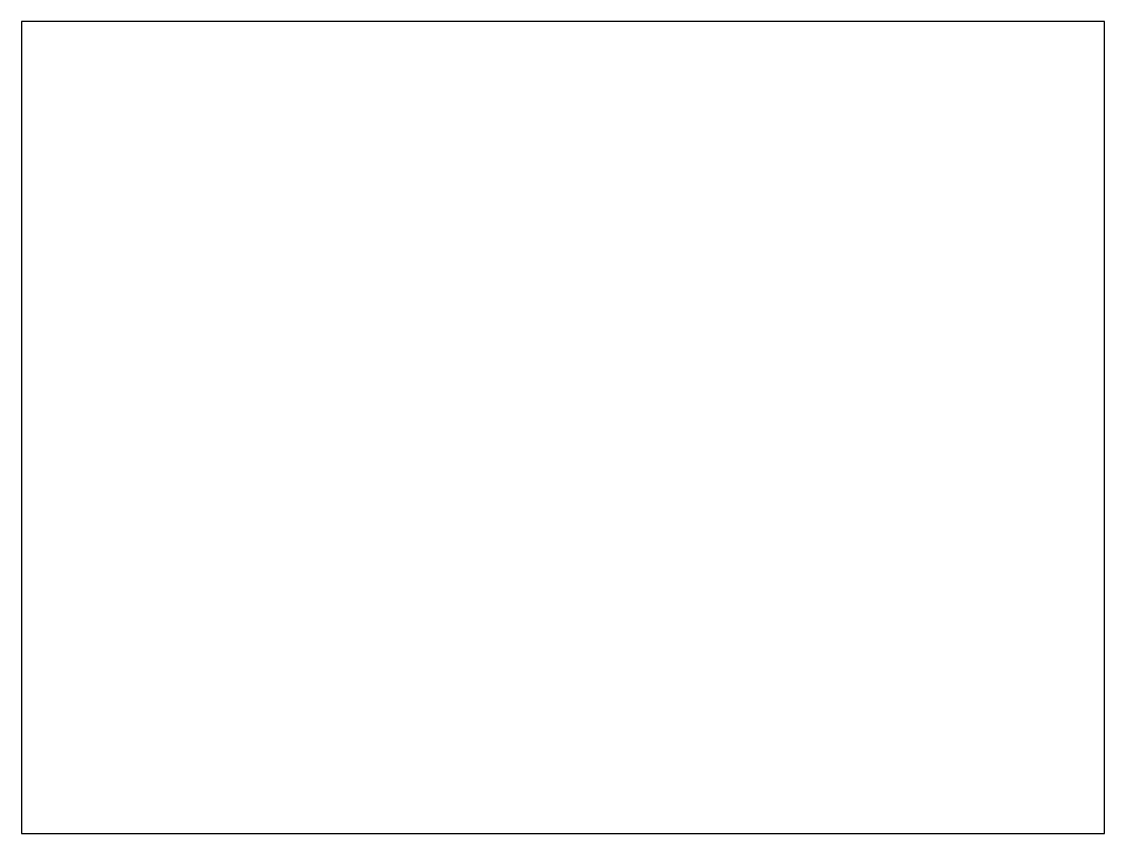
# Model space of a CAD drawing. Header units: centimetres. Extents: x 0 to 400, y 0 to 300.
import ezdxf

# ---------------------------------------------------------------- set-up
doc = ezdxf.new("R2010")
doc.units = ezdxf.units.CM

msp = doc.modelspace()

# ---------------------------------------------------------------- linework, layer by layer
at = {"layer": 'WALLS'}
for p, q in [((400, 300), (0, 300)), ((0, 300), (0, 0)), ((400, 0), (400, 300)), ((0, 0), (400, 0))]:
    msp.add_line(p, q, dxfattribs=at)

doc.saveas('drawing.dxf')
